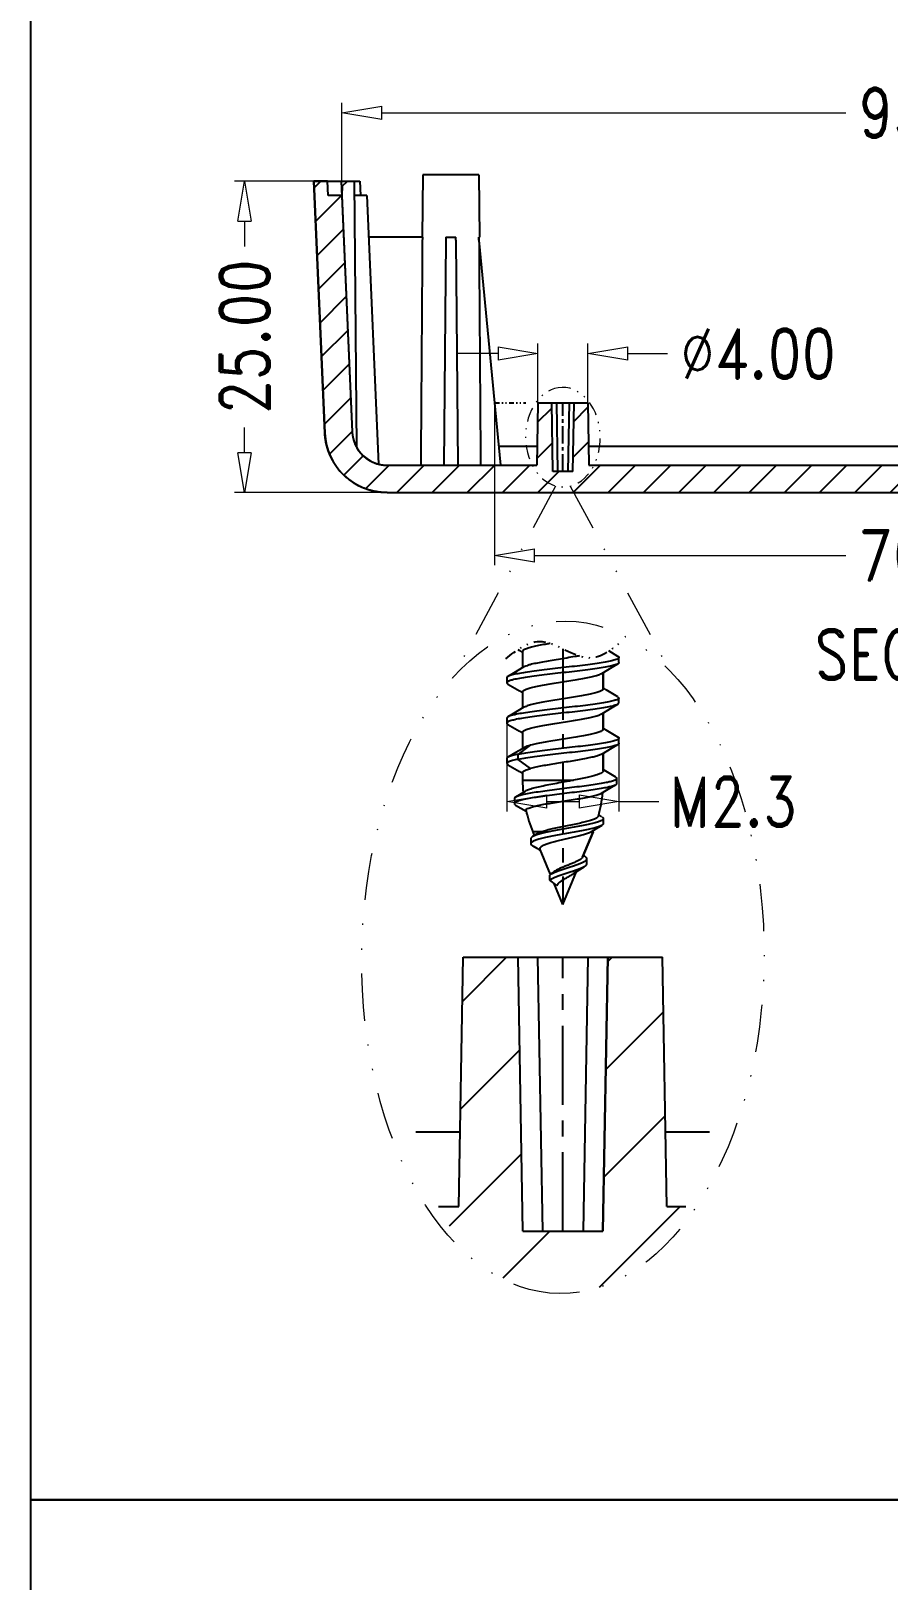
# Model space of a CAD drawing. Header units: millimetres. Extents: x 780 to 1231, y 190 to 834.
# Drawn here: x 780.3 to 849.1, y 505.5 to 629.8 of the extents above; entities that cross this region are included whole.
import ezdxf
from ezdxf.enums import TextEntityAlignment as Align

# ---------------------------------------------------------------- set-up
doc = ezdxf.new("R2010")
doc.units = ezdxf.units.MM
doc.linetypes.add('CENTER', pattern=[50.8, 31.75, -6.35, 6.35, -6.35])
doc.linetypes.add('DIVIDE', pattern=[31.75, 12.7, -6.35, 0, -6.35, 0, -6.35])
doc.layers.add('dim', color=3, linetype='Continuous', lineweight=9)
doc.layers.add('hatch', color=56, linetype='Continuous', lineweight=9)
doc.styles.add('LongTou', font='romand.shx', dxfattribs={"width": 0.8, "bigfont": 'whgdtxt.shx'})
doc.dimstyles.new('YanXiu', dxfattribs={"dimtxt": 2.5, "dimasz": 2.2, "dimexe": 1, "dimexo": 0, "dimgap": 0.66, "dimtad": 0, "dimzin": 1, "dimdsep": 46, "dimtxsty": 'LongTou', "dimblk": 'CLOSEDBLANK', "dimcen": 0, "dimclrd": 256, "dimclre": 131, "dimclrt": 42, "dimazin": 0, "dimtfac": 1, "dimtofl": 0, "dimtmove": 0, "dimatfit": 3, "dimldrblk": 'CLOSEDBLANK', "dimfxl": 1, "dimlwd": 5, "dimlwe": 5, "dimarcsym": 0})

# ---------------------------------------------------------------- blocks, each defined once
blk = doc.blocks.new('_ClosedBlank')
at = {"color": 0, "linetype": 'ByBlock', "lineweight": -2}
for p, q in [((-1, 0.167), (0, 0)), ((-1, 0.167), (-1, -0.167)), ((0, 0), (-1, -0.167))]:
    blk.add_line(p, q, dxfattribs=at)
blk = doc.blocks.new('*D362')
at = {"layer": 'Defpoints', "color": 0}
for p in [(-307.93, -276.65), (-313.49, -301.65), (-302.05, -301.65)]:
    blk.add_point(p, dxfattribs=at)
at = {"layer": 'dim', "color": 131, "lineweight": 5}
for p, q in [((-307.93, -276.65), (-314.29, -276.65)), ((-302.05, -301.65), (-314.29, -301.65))]:
    blk.add_line(p, q, dxfattribs=at)
at = {"layer": 'dim', "lineweight": 5}
for p, q in [((-313.49, -279.85), (-313.49, -281.88)), ((-313.49, -298.45), (-313.49, -296.43))]:
    blk.add_line(p, q, dxfattribs=at)
at = {"layer": 'dim', "lineweight": 5, "xscale": 3.2, "yscale": 3.2, "zscale": 3.2}
for p, rotation in [((-313.49, -276.65), 90), ((-313.49, -301.65), 270)]:
    blk.add_blockref('_ClosedBlank', p, dxfattribs=dict(at, rotation=rotation))
at = {"layer": 'dim', "color": 42, "insert": (-313.49, -289.15), "char_height": 4, "attachment_point": 5, "rotation": 90, "style": 'LongTou'}
blk.add_mtext('25.00', dxfattribs=at)
blk = doc.blocks.new('*D26')
at = {"layer": 'Defpoints', "color": 0}
for p in [(-4.5, 19), (4.5, 17.38), (4.5, 12.5)]:
    blk.add_point(p, dxfattribs=at)
at = {"layer": 'dim', "color": 131, "lineweight": 5}
for p, q in [((-4.5, 19), (-4.5, 11.7)), ((4.5, 17.38), (4.5, 11.7))]:
    blk.add_line(p, q, dxfattribs=at)
at = {"layer": 'dim', "lineweight": 5}
for p, q in [((-1.3, 12.5), (1.3, 12.5)), ((4.5, 12.5), (7.7, 12.5))]:
    blk.add_line(p, q, dxfattribs=at)
at = {"layer": 'dim', "lineweight": 5, "xscale": 3.2, "yscale": 3.2, "zscale": 3.2, "rotation": 180}
blk.add_blockref('_ClosedBlank', (-4.5, 12.5), dxfattribs=at)
at = {"layer": 'dim', "lineweight": 5, "xscale": 3.2, "yscale": 3.2, "zscale": 3.2}
blk.add_blockref('_ClosedBlank', (4.5, 12.5), dxfattribs=at)
at = {"layer": 'dim', "color": 42, "insert": (13.68, 12.5), "char_height": 4, "attachment_point": 5, "style": 'LongTou'}
blk.add_mtext('M2.3', dxfattribs=at)
blk = doc.blocks.new('*u1')
at = {"color": 7, "linetype": 'Continuous'}
for p, q in [((-1.003, 5.684), (-0.966, 5.662)), ((-0.966, 5.662), (-0.9, 5.622)), ((-0.9, 5.642), (-0.9, 5.278)), ((1.226, 5.534), (1.024, 5.654)), ((1.25, 5.394), (1.25, 5.506)), ((-1.25, 5.056), (-1.25, 4.944)), ((-1.226, 4.916), (-0.966, 4.762)), ((0.9, 5.172), (0.9, 4.808)), ((0.9, 4.808), (0.9, 5.172)), ((-0.966, 4.762), (-0.9, 4.722)), ((-0.9, 4.742), (-0.9, 4.378)), ((0.968, 4.787), (0.9, 4.828)), ((1.226, 4.634), (0.968, 4.787)), ((1.226, 4.634), (1.25, 4.606)), ((1.25, 4.494), (1.226, 4.466)), ((1.25, 4.494), (1.25, 4.606)), ((-1.25, 4.156), (-1.25, 4.044)), ((0.9, 4.272), (0.9, 3.908)), ((0.9, 3.908), (0.9, 4.272)), ((-1.226, 4.016), (-0.966, 3.862)), ((-0.966, 3.862), (-0.9, 3.822)), ((-0.9, 3.842), (-0.9, 3.477)), ((0.968, 3.887), (0.9, 3.928)), ((1.226, 3.734), (0.968, 3.887)), ((-1, 3.348), (-0.72, 3.55)), ((1.25, 3.594), (1.25, 3.706)), ((-1.249, 3.257), (-1.249, 3.144)), ((-1.225, 3.116), (-0.965, 2.963)), ((-1, 3.236), (-1, 3.348)), ((-0.72, 3.034), (-1, 3.236)), ((0.9, 3.372), (0.9, 2.98)), ((0.9, 2.98), (0.9, 3.372)), ((-0.965, 2.963), (-0.9, 2.924)), ((-0.9, 2.942), (-0.9, 2.77)), ((-0.9, 2.77), (0.237, 2.77)), ((0.918, 2.992), (0.9, 3.003)), ((1.177, 2.838), (0.918, 2.992)), ((1.201, 2.697), (1.201, 2.809)), ((-0.844, 2.522), (-1.056, 2.394)), ((-1.082, 2.363), (-1.082, 2.25)), ((-1.054, 2.218), (-0.819, 2.079)), ((0.871, 1.952), (0.798, 1.998)), ((0.902, 1.803), (0.902, 1.916)), ((-0.716, 1.468), (-0.716, 1.356)), ((-0.47, 1.621), (-0.672, 1.621)), ((-0.672, 1.621), (-0.638, 1.54)), ((0.672, 1.621), (0.438, 1.058)), ((0.438, 1.058), (0.672, 1.621)), ((0.626, 1.621), (0.653, 1.636)), ((0.672, 1.621), (0.626, 1.621)), ((-0.674, 1.306), (-0.585, 1.253)), ((-0.585, 1.253), (-0.497, 1.199)), ((-0.276, 0.667), (-0.507, 1.225)), ((0.488, 1.078), (0.456, 1.1)), ((0, 0), (0.304, 0.735)), ((0.53, 0.91), (0.53, 1.022)), ((-0.293, 0.544), (-0.293, 0.656)), ((-0.135, 0.425), (-0.293, 0.544)), ((0, 0), (-0.195, 0.47))]:
    blk.add_line(p, q, dxfattribs=at)
at = {"color": 1, "linetype": 'CENTER', "ltscale": 0.05}
blk.add_line((0, 5.702), (0, 0), dxfattribs=at)
at = {"color": 7, "linetype": 'Continuous'}
for points in [[(-0.868, 5.297), (-1.102, 5.158), (-1.226, 5.084)], [(0.868, 5.153), (1.1, 5.291), (1.226, 5.366)], [(-0.868, 4.397), (-1.102, 4.258), (-1.226, 4.184)], [(0.868, 4.253), (1.1, 4.391), (1.226, 4.466)], [(-0.867, 3.497), (-1.101, 3.358), (-1.225, 3.285)], [(0.868, 3.353), (1.1, 3.491), (1.226, 3.566)], [(0.86, 2.481), (1.049, 2.593), (1.176, 2.668)], [(0.653, 1.636), (0.783, 1.713), (0.868, 1.764)], [(-0.588, 1.571), (-0.628, 1.546), (-0.68, 1.513)], [(-0.209, 0.722), (-0.226, 0.708), (-0.281, 0.665)], [(0.239, 0.691), (0.271, 0.713), (0.377, 0.782), (0.474, 0.843)]]:
    blk.add_lwpolyline(points, dxfattribs=at)
for centre, radius, start, end in [((2.1, 2.77), 3, 180, 185.2251), ((-2.1, 2.77), 3, 344.5226, 354.788), ((-2.1, 2.77), 3, 344.5226, 354.7797), ((2.1, 2.77), 3, 192.9989, 202.5), ((2.1, 2.77), 3, 192.9989, 202.5), ((-2.1, 2.77), 3, 337.5, 338.1966), ((-0.105, 0.393), 0.323, 122.9173, 125.5595)]:
    blk.add_arc(centre, radius, start, end, dxfattribs=at)
at = {"color": 2, "linetype": 'DIVIDE', "ltscale": 0.0212}
blk.add_spline([(-1.274, 5.482), (-0.529, 5.866), (0.599, 5.504), (1.345, 5.888)], degree=3, dxfattribs=at)
at = {"color": 7, "linetype": 'Continuous'}
for points, knots in [([(-0.281, 5.821), (-0.306, 5.817), (-0.382, 5.804), (-0.502, 5.782), (-0.635, 5.755), (-0.743, 5.729), (-0.825, 5.702), (-0.877, 5.678), (-0.9, 5.653), (-0.9, 5.642)], [1.0311842, 1.0311842, 1.0311842, 1.0311842, 1.1065827, 1.2618839, 1.3984426, 1.511498, 1.5974706, 1.6547391, 1.6872756, 1.6872756, 1.6872756, 1.6872756]), ([(0.367, 5.543), (0.335, 5.538), (0.241, 5.522), (0.085, 5.497), (-0.1, 5.467), (-0.28, 5.438), (-0.448, 5.409), (-0.597, 5.38), (-0.721, 5.352), (-0.808, 5.324), (-0.854, 5.306), (-0.868, 5.297)], [0.568929, 0.568929, 0.568929, 0.568929, 0.666635, 0.85484, 1.043739, 1.22814, 1.40167, 1.555991, 1.683809, 1.781723, 1.830648, 1.830648, 1.830648, 1.830648])]:
    blk.add_open_spline(points, degree=3, knots=knots, dxfattribs=at)
for points, start_tangent, end_tangent in [([(1.227, 5.537), (1.246, 5.518), (1.247, 5.507)], (0.8913, -0.453415), (-0.080571, -0.996749)), ([(1.228, 5.363), (1.189, 5.349), (1.088, 5.32), (0.945, 5.292), (0.764, 5.263), (0.554, 5.234), (0.321, 5.206), (0.075, 5.177), (-0.173, 5.149), (-0.415, 5.12), (-0.64, 5.092), (-0.84, 5.063), (-1.007, 5.035), (-1.134, 5.006), (-1.215, 4.978), (-1.249, 4.949), (-1.249, 4.944)], (-0.84126, -0.540631), (0.199754, -0.979846)), ([(1.247, 5.507), (1.242, 5.49), (1.189, 5.461), (1.088, 5.433), (0.945, 5.404), (0.764, 5.376), (0.554, 5.347), (0.321, 5.318), (0.075, 5.29), (-0.173, 5.261), (-0.415, 5.233), (-0.64, 5.204), (-0.84, 5.176), (-1.007, 5.147), (-1.134, 5.119), (-1.215, 5.09), (-1.226, 5.085)], (-0.080571, -0.996749), (-0.884126, -0.467249)), ([(1.247, 5.394), (1.242, 5.377), (1.228, 5.363)], (-0.080571, -0.996749), (-0.84126, -0.540631)), ([(-1.226, 5.085), (-1.249, 5.061), (-1.249, 5.056)], (-0.884126, -0.467249), (0.199754, -0.979846)), ([(-1.249, 4.944), (-1.233, 4.92), (-1.227, 4.915)], (0.199754, -0.979846), (0.792451, -0.609935)), ([(-0.9, 4.742), (-0.881, 4.771), (-0.823, 4.801), (-0.73, 4.831), (-0.606, 4.861), (-0.455, 4.891), (-0.284, 4.921), (-0.102, 4.95), (0.085, 4.98), (0.271, 5.01), (0.445, 5.041), (0.596, 5.07), (0.723, 5.1), (0.82, 5.131), (0.868, 5.153)], (0, 1), (0.844002, 0.536341)), ([(1.25, 4.606), (1.25, 4.605), (1.222, 4.576), (1.146, 4.548), (1.025, 4.519), (0.863, 4.49), (0.667, 4.462), (0.445, 4.433), (0.204, 4.405), (-0.044, 4.376), (-0.29, 4.348), (-0.525, 4.319), (-0.739, 4.291), (-0.924, 4.262), (-1.073, 4.233), (-1.179, 4.205), (-1.228, 4.186)], (0.095189, -0.995459), (-0.798437, -0.602078)), ([(0.9, 4.808), (0.881, 4.779), (0.823, 4.749), (0.73, 4.719), (0.606, 4.689), (0.454, 4.659), (0.283, 4.629), (0.101, 4.599), (-0.085, 4.57), (-0.271, 4.539), (-0.445, 4.509), (-0.597, 4.479), (-0.723, 4.45), (-0.82, 4.419), (-0.868, 4.397)], (0, -1), (-0.844036, -0.536286)), ([(1.226, 4.466), (1.222, 4.464), (1.146, 4.435), (1.025, 4.406), (0.863, 4.378), (0.667, 4.349), (0.445, 4.321), (0.204, 4.292), (-0.044, 4.264), (-0.29, 4.235), (-0.525, 4.207), (-0.739, 4.178), (-0.924, 4.15), (-1.073, 4.121), (-1.179, 4.092), (-1.238, 4.064), (-1.248, 4.043)], (-0.853014, -0.521887), (-0.178539, -0.983933)), ([(-1.228, 4.186), (-1.238, 4.176), (-1.248, 4.156)], (-0.798437, -0.602078), (-0.178539, -0.983933)), ([(-0.9, 3.842), (-0.88, 3.872), (-0.82, 3.902), (-0.723, 3.933), (-0.597, 3.963), (-0.445, 3.993), (-0.271, 4.023), (-0.085, 4.053), (0.101, 4.083), (0.283, 4.113), (0.454, 4.142), (0.606, 4.172), (0.73, 4.202), (0.823, 4.232), (0.868, 4.253)], (0, 1), (0.845211, 0.534432)), ([(-1.248, 4.043), (-1.248, 4.035), (-1.227, 4.014)], (-0.178539, -0.983933), (0.897965, -0.440066)), ([(0.9, 3.908), (0.881, 3.879), (0.823, 3.849), (0.731, 3.819), (0.609, 3.79), (0.458, 3.76), (0.285, 3.73), (0.101, 3.699), (-0.084, 3.67), (-0.268, 3.64), (-0.442, 3.61), (-0.595, 3.58), (-0.72, 3.55)], (0, -1), (-0.966561, -0.256437)), ([(1.247, 3.706), (1.243, 3.691), (1.192, 3.662), (1.094, 3.634), (0.953, 3.605), (0.773, 3.577), (0.564, 3.548), (0.332, 3.52), (0.086, 3.491), (-0.162, 3.463), (-0.404, 3.434), (-0.631, 3.406), (-0.832, 3.377), (-1, 3.348)], (-0.034951, -0.999389), (-0.98224, -0.187629)), ([(1.228, 3.563), (1.192, 3.55), (1.094, 3.521), (0.953, 3.493), (0.773, 3.464), (0.564, 3.436), (0.332, 3.407), (0.086, 3.379), (-0.162, 3.35), (-0.404, 3.322), (-0.631, 3.293), (-0.832, 3.264), (-1, 3.236)], (-0.859523, -0.511096), (-0.98224, -0.187629)), ([(-0.72, 3.55), (-0.797, 3.527), (-0.854, 3.504), (-0.867, 3.497)], (-0.966561, -0.256437), (-0.865166, -0.501486)), ([(1.228, 3.737), (1.245, 3.72), (1.247, 3.706)], (0.881473, -0.472234), (-0.034951, -0.999389)), ([(1.247, 3.594), (1.243, 3.579), (1.228, 3.563)], (-0.034951, -0.999389), (-0.859523, -0.511096)), ([(-1.225, 3.286), (-1.247, 3.264), (-1.247, 3.257)], (-0.896045, -0.443963), (0.184203, -0.982888)), ([(-1, 3.236), (-1.127, 3.208), (-1.21, 3.18), (-1.247, 3.152), (-1.247, 3.145)], (-0.98224, -0.187629), (0.184203, -0.982888)), ([(-1.247, 3.145), (-1.236, 3.124), (-1.226, 3.115)], (0.184203, -0.982888), (0.800965, -0.598711)), ([(-1, 3.348), (-1.127, 3.32), (-1.21, 3.292), (-1.225, 3.286)], (-0.98224, -0.187629), (-0.896045, -0.443963)), ([(0.868, 3.353), (0.834, 3.337), (0.755, 3.309), (0.647, 3.282), (0.516, 3.254), (0.365, 3.227), (0.201, 3.199), (0.03, 3.171), (-0.142, 3.144), (-0.309, 3.116), (-0.465, 3.089), (-0.604, 3.061), (-0.72, 3.034)], (-0.850579, -0.525847), (-0.966561, -0.256437)), ([(1.199, 2.81), (1.188, 2.788), (1.131, 2.76), (1.032, 2.732), (0.894, 2.704), (0.723, 2.676), (0.527, 2.648), (0.313, 2.62), (0.089, 2.592), (-0.135, 2.564), (-0.351, 2.536), (-0.55, 2.508), (-0.726, 2.48), (-0.872, 2.452), (-0.982, 2.424), (-1.052, 2.396), (-1.056, 2.394)], (-0.179769, -0.983709), (-0.872861, -0.487969)), ([(-0.9, 2.942), (-0.9, 2.944), (-0.878, 2.974), (-0.817, 3.004), (-0.72, 3.034)], (-0.057492, 0.998346), (0.966561, 0.256437)), ([(0.237, 2.77), (0.052, 2.735), (-0.135, 2.701), (-0.315, 2.667), (-0.482, 2.633), (-0.627, 2.599), (-0.744, 2.565), (-0.828, 2.531), (-0.845, 2.523)], (-0.982642, -0.185511), (-0.878056, -0.478558)), ([(0.9, 2.98), (0.885, 2.95), (0.838, 2.92), (0.762, 2.89), (0.662, 2.861), (0.538, 2.831), (0.394, 2.8), (0.237, 2.77)], (0, -1), (-0.982642, -0.185511)), ([(1.177, 2.839), (1.199, 2.816), (1.199, 2.81)], (0.891074, -0.453859), (-0.179769, -0.983709)), ([(1.177, 2.666), (1.131, 2.648), (1.032, 2.62), (0.894, 2.592), (0.723, 2.564), (0.527, 2.536), (0.313, 2.508), (0.089, 2.48), (-0.135, 2.452), (-0.351, 2.424), (-0.55, 2.396), (-0.726, 2.368), (-0.872, 2.34), (-0.982, 2.312), (-1.052, 2.284), (-1.082, 2.256), (-1.081, 2.25)], (-0.813108, -0.582113), (0.152597, -0.988289)), ([(-0.823, 2.095), (-0.811, 2.122), (-0.762, 2.151), (-0.678, 2.178), (-0.565, 2.206), (-0.424, 2.234), (-0.259, 2.262), (-0.083, 2.29), (0.095, 2.318), (0.274, 2.346), (0.444, 2.374), (0.593, 2.402), (0.715, 2.43), (0.808, 2.458), (0.86, 2.481)], (-0.224932, 0.974374), (0.848753, 0.52879)), ([(1.199, 2.697), (1.188, 2.676), (1.177, 2.666)], (-0.179769, -0.983709), (-0.813108, -0.582113)), ([(-1.056, 2.394), (-1.082, 2.368), (-1.081, 2.363)], (-0.872861, -0.487969), (0.152597, -0.988289)), ([(-1.081, 2.25), (-1.069, 2.228), (-1.055, 2.216)], (0.152597, -0.988289), (0.836891, -0.54737)), ([(0.868, 1.763), (0.864, 1.761), (0.793, 1.732), (0.69, 1.702), (0.561, 1.672), (0.412, 1.642), (0.249, 1.613), (0.081, 1.583), (-0.086, 1.553), (-0.244, 1.524), (-0.387, 1.494), (-0.509, 1.464), (-0.605, 1.435), (-0.672, 1.405), (-0.709, 1.375), (-0.715, 1.356)], (-0.890677, -0.454637), (-0.057699, -0.998334)), ([(0.9, 1.916), (0.898, 1.903), (0.864, 1.874), (0.793, 1.844), (0.69, 1.814), (0.561, 1.785), (0.412, 1.755), (0.249, 1.725), (0.081, 1.696), (-0.086, 1.666), (-0.244, 1.636), (-0.387, 1.606), (-0.509, 1.577), (-0.605, 1.547), (-0.636, 1.535)], (0.056032, -0.998429), (-0.917867, -0.396889)), ([(0.791, 1.969), (0.765, 1.937), (0.704, 1.904), (0.612, 1.872), (0.497, 1.841), (0.362, 1.809), (0.212, 1.777), (0.058, 1.746), (-0.093, 1.715), (-0.236, 1.684), (-0.363, 1.653), (-0.47, 1.621)], (-0.266858, -0.963736), (-0.950445, -0.310893)), ([(0.9, 1.803), (0.898, 1.791), (0.868, 1.763)], (0.056032, -0.998429), (-0.890677, -0.454637)), ([(0.872, 1.954), (0.895, 1.933), (0.9, 1.916)], (0.881666, -0.471873), (0.056032, -0.998429)), ([(-0.68, 1.513), (-0.709, 1.488), (-0.715, 1.468)], (-0.872058, -0.489403), (-0.057699, -0.998334)), ([(-0.636, 1.535), (-0.672, 1.517), (-0.68, 1.513)], (-0.917867, -0.396889), (-0.872058, -0.489403)), ([(-0.47, 1.621), (-0.557, 1.588), (-0.589, 1.571)], (-0.950445, -0.310893), (-0.842045, -0.539408)), ([(-0.507, 1.225), (-0.508, 1.256), (-0.483, 1.287), (-0.433, 1.319), (-0.36, 1.35), (-0.266, 1.38), (-0.156, 1.411), (-0.035, 1.441), (0.093, 1.472), (0.223, 1.502), (0.347, 1.532), (0.458, 1.562), (0.552, 1.592), (0.626, 1.621)], (-0.382683, 0.92388), (0.902047, 0.431637)), ([(-0.715, 1.356), (-0.714, 1.345), (-0.689, 1.316), (-0.674, 1.306)], (-0.057699, -0.998334), (0.856172, -0.516692)), ([(0.438, 1.058), (0.413, 1.024), (0.366, 0.991), (0.303, 0.957), (0.225, 0.923), (0.138, 0.888), (0.049, 0.852), (-0.036, 0.817), (-0.114, 0.781), (-0.178, 0.744), (-0.209, 0.722)], (-0.382683, -0.92388), (-0.769596, -0.638531)), ([(0.488, 1.078), (0.497, 1.072), (0.525, 1.042), (0.53, 1.022)], (0.836048, -0.548657), (0.02943, -0.999567)), ([(0.474, 0.843), (0.471, 0.841), (0.413, 0.811), (0.34, 0.781), (0.256, 0.752), (0.165, 0.722), (0.072, 0.692), (-0.019, 0.663), (-0.104, 0.633), (-0.18, 0.603), (-0.243, 0.573), (-0.293, 0.544)], (-0.853207, -0.521572), (-0.813171, -0.582024)), ([(0.53, 1.022), (0.529, 1.013), (0.51, 0.983), (0.471, 0.953), (0.413, 0.923), (0.34, 0.894), (0.256, 0.864), (0.165, 0.834), (0.072, 0.805), (-0.019, 0.775), (-0.104, 0.745), (-0.18, 0.716), (-0.243, 0.686)], (0.02943, -0.999567), (-0.886167, -0.463367)), ([(-0.135, 0.425), (-0.106, 0.466), (-0.061, 0.508), (-0.002, 0.548), (0.063, 0.587), (0.132, 0.626), (0.198, 0.665), (0.239, 0.691)], (0.427001, 0.904251), (0.822409, 0.568897)), ([(0.53, 0.91), (0.529, 0.9), (0.51, 0.87), (0.474, 0.843)], (0.02943, -0.999567), (-0.853207, -0.521572)), ([(-0.243, 0.686), (-0.28, 0.665)], (-0.886167, -0.463367), (-0.839137, -0.54392))]:
    blk.add_spline(points, degree=3, dxfattribs=dict(at, start_tangent=start_tangent, end_tangent=end_tangent))
blk = doc.blocks.new('*D349')
at = {"layer": 'Defpoints', "color": 0}
for p in [(-210.18, -271.15), (-305.68, -277.8), (-210.18, -277.8)]:
    blk.add_point(p, dxfattribs=at)
at = {"layer": 'dim', "color": 131, "lineweight": 5}
for p, q in [((-305.68, -277.8), (-305.68, -270.35)), ((-210.18, -277.8), (-210.18, -270.35))]:
    blk.add_line(p, q, dxfattribs=at)
at = {"layer": 'dim', "lineweight": 5}
for p, q in [((-302.48, -271.15), (-265.21, -271.15)), ((-213.38, -271.15), (-250.65, -271.15))]:
    blk.add_line(p, q, dxfattribs=at)
at = {"layer": 'dim', "lineweight": 5, "xscale": 3.2, "yscale": 3.2, "zscale": 3.2, "rotation": 180}
blk.add_blockref('_ClosedBlank', (-305.68, -271.15), dxfattribs=at)
at = {"layer": 'dim', "lineweight": 5, "xscale": 3.2, "yscale": 3.2, "zscale": 3.2}
blk.add_blockref('_ClosedBlank', (-210.18, -271.15), dxfattribs=at)
at = {"layer": 'dim', "color": 42, "insert": (-257.93, -271.15), "char_height": 4, "attachment_point": 5, "style": 'LongTou'}
blk.add_mtext('95.50', dxfattribs=at)
blk = doc.blocks.new('*D347')
at = {"layer": 'Defpoints', "color": 0}
for p in [(-285.93, -290.49), (-289.93, -294.45), (-285.93, -294.45)]:
    blk.add_point(p, dxfattribs=at)
at = {"layer": 'dim', "color": 131, "lineweight": 5}
for p, q in [((-289.93, -294.45), (-289.93, -289.69)), ((-285.93, -294.45), (-285.93, -289.69))]:
    blk.add_line(p, q, dxfattribs=at)
at = {"layer": 'dim', "lineweight": 5}
for p, q in [((-293.13, -290.49), (-296.33, -290.49)), ((-282.73, -290.49), (-279.53, -290.49))]:
    blk.add_line(p, q, dxfattribs=at)
at = {"layer": 'dim', "lineweight": 5, "xscale": 3.2, "yscale": 3.2, "zscale": 3.2}
blk.add_blockref('_ClosedBlank', (-289.93, -290.49), dxfattribs=at)
at = {"layer": 'dim', "lineweight": 5, "xscale": 3.2, "yscale": 3.2, "zscale": 3.2, "rotation": 180}
blk.add_blockref('_ClosedBlank', (-285.93, -290.49), dxfattribs=at)
at = {"layer": 'dim', "color": 42, "insert": (-272.25, -290.49), "char_height": 4, "attachment_point": 5, "style": 'LongTou'}
blk.add_mtext('%%c4.00', dxfattribs=at)
blk = doc.blocks.new('*D346')
at = {"layer": 'Defpoints', "color": 0}
for p in [(-293.41, -294.45), (-222.45, -294.45), (-222.45, -306.69)]:
    blk.add_point(p, dxfattribs=at)
at = {"layer": 'dim', "color": 131, "lineweight": 5}
for p, q in [((-293.41, -294.45), (-293.41, -307.49)), ((-222.45, -294.45), (-222.45, -307.49))]:
    blk.add_line(p, q, dxfattribs=at)
at = {"layer": 'dim', "lineweight": 5}
for p, q in [((-290.21, -306.69), (-265.21, -306.69)), ((-225.65, -306.69), (-250.65, -306.69))]:
    blk.add_line(p, q, dxfattribs=at)
at = {"layer": 'dim', "lineweight": 5, "xscale": 3.2, "yscale": 3.2, "zscale": 3.2, "rotation": 180}
blk.add_blockref('_ClosedBlank', (-293.41, -306.69), dxfattribs=at)
at = {"layer": 'dim', "lineweight": 5, "xscale": 3.2, "yscale": 3.2, "zscale": 3.2}
blk.add_blockref('_ClosedBlank', (-222.45, -306.69), dxfattribs=at)
at = {"layer": 'dim', "color": 42, "insert": (-257.93, -306.69), "char_height": 4, "attachment_point": 5, "style": 'LongTou'}
blk.add_mtext('70.96', dxfattribs=at)
blk = doc.blocks.new('u57')
at = {"color": 7}
for p, q in [((-8.349, -20), (-8, 0)), ((-8.349, -20), (-8, 0)), ((-8, 0), (8, 0)), ((-8, 0), (-3.6, 0)), ((-3.216, -22), (-3.6, 0)), ((-3.216, -22), (-3.6, 0)), ((-1.616, -22), (-2, 0)), ((2, 0), (1.616, -22)), ((3.6, 0), (3.216, -22)), ((3.216, -22), (3.6, 0)), ((3.6, 0), (8, 0)), ((8.349, -20), (8, 0)), ((8.349, -20), (8, 0)), ((-11.808, -14), (-8.244, -14)), ((8.244, -14), (11.768, -14)), ((-9.982, -20), (-8.349, -20)), ((-9.982, -20), (-8.349, -20)), ((8.349, -20), (9.862, -20)), ((8.349, -20), (9.862, -20)), ((-3.216, -22), (3.216, -22)), ((-3.216, -22), (3.216, -22))]:
    blk.add_line(p, q, dxfattribs=at)
at = {"color": 5}
for p, q in [((-8.062, -3.544), (-4.518, 0)), ((3.593, -0.374), (3.967, 0)), ((3.443, -9.01), (8.076, -4.376)), ((-8.213, -12.18), (-3.47, -7.437)), ((3.292, -17.646), (8.222, -12.716)), ((-9.094, -21.547), (-3.325, -15.777)), ((2.95, -26.473), (9.423, -20)), ((-4.789, -25.726), (-1.062, -22))]:
    blk.add_line(p, q, dxfattribs=at)
at = {"color": 1, "linetype": 'CENTER', "ltscale": 0.2}
blk.add_line((0, -22), (0, 0), dxfattribs=at)
at = {"layer": 'hatch', "color": 4, "linetype": 'DIVIDE', "ltscale": 0.3}
for p, q in [((-0.59, 37.837), (-8.878, 22.413)), ((0.59, 37.837), (8.523, 23.072))]:
    blk.add_line(p, q, dxfattribs=at)
blk.add_ellipse((0, 0), major_axis=(-0.243, -26.998), ratio=0.5983533, dxfattribs=at)
at = {"xscale": 3.600000000000989, "yscale": 3.600000000001046, "zscale": 3.600000000001041}
blk.add_blockref('*u1', (0, 4.243), dxfattribs=at)
at = {"layer": 'dim'}
dim = blk.add_linear_dim(base=(4.5, 12.504), p1=(-4.5, 19.003), p2=(4.5, 17.383), text='M2.3', dimstyle='YanXiu', override={"dimtxt": 4, "dimasz": 3.2, "dimexe": 0.7996, "dimgap": 0.7996}, dxfattribs=at)
dim.commit()
dim.dimension.update_dxf_attribs({"geometry": '*D26', "text_midpoint": (13.681, 12.504)})
blk = doc.blocks.new('*u464')
h = blk.add_hatch()
h.set_pattern_fill('1', color=5, scale=2, angle=45, style=0, pattern_type=0)
h.set_pattern_definition([(45, (-833.6006, -57.748), (-1.4142136, 1.4142136), [])])
edge = h.paths.add_edge_path()
edge.add_line((-152.453, 83.07), (-152.453, 80.87))
edge.add_line((-196.575, 80.87), (-152.453, 80.87))
edge.add_spline(control_points=[(-196.575, 80.87), (-199.403, 80.87), (-201.446, 82.826), (-201.57, 85.652)], knot_values=[0, 0, 0, 0, 1, 1, 1, 1], weights=[1, 0.8149093, 0.8149093, 1], degree=3, periodic=0)
edge.add_line((-201.57, 85.652), (-202.453, 105.87))
edge.add_line((-201.351, 105.87), (-202.453, 105.87))
edge.add_line((-201.29, 104.72), (-201.351, 105.87))
edge.add_line((-200.2, 104.72), (-201.29, 104.72))
edge.add_line((-200.2, 104.72), (-199.372, 85.748))
edge.add_spline(control_points=[(-199.372, 85.748), (-199.303, 84.165), (-198.159, 83.07), (-196.575, 83.07)], knot_values=[0, 0, 0, 0, 1, 1, 1, 1], weights=[1, 0.8149093, 0.8149093, 1], degree=3, periodic=0)
edge.add_line((-196.575, 83.07), (-184.54, 83.07))
edge.add_line((-184.453, 88.07), (-184.54, 83.07))
edge.add_line((-184.453, 88.07), (-183.353, 88.07))
edge.add_line((-183.257, 82.57), (-183.353, 88.07))
edge.add_line((-181.649, 82.57), (-183.257, 82.57))
edge.add_line((-181.649, 82.57), (-181.553, 88.07))
edge.add_line((-181.553, 88.07), (-180.453, 88.07))
edge.add_line((-180.453, 88.07), (-180.365, 83.07))
edge.add_line((-180.365, 83.07), (-152.453, 83.07))
edge = h.paths.add_edge_path()
edge.add_line((-152.453, 83.07), (-152.453, 80.87))
edge.add_line((-152.453, 83.07), (-152.453, 80.87))
edge = h.paths.add_edge_path()
edge.add_line((-152.453, 83.07), (-152.453, 80.87))
edge.add_line((-108.331, 83.07), (-152.453, 83.07))
edge.add_spline(control_points=[(-108.331, 83.07), (-106.747, 83.07), (-105.602, 84.165), (-105.533, 85.748)], knot_values=[0, 0, 0, 0, 1, 1, 1, 1], weights=[1, 0.8149093, 0.8149093, 1], degree=3, periodic=0)
edge.add_line((-104.705, 104.72), (-105.533, 85.748))
edge.add_line((-103.615, 104.72), (-104.705, 104.72))
edge.add_line((-103.615, 104.72), (-103.555, 105.87))
edge.add_line((-102.453, 105.87), (-103.555, 105.87))
edge.add_line((-102.453, 105.87), (-103.335, 85.652))
edge.add_spline(control_points=[(-108.331, 80.87), (-105.502, 80.87), (-103.459, 82.826), (-103.335, 85.652)], knot_values=[0, 0, 0, 0, 1, 1, 1, 1], weights=[1, 0.8149093, 0.8149093, 1], degree=3, periodic=0)
edge.add_line((-108.331, 80.87), (-152.453, 80.87))
at = {"color": 7}
for p, q in [((-201.57, 85.652), (-202.453, 105.87)), ((-201.351, 105.87), (-202.453, 105.87)), ((-202.453, 105.87), (-201.57, 85.652)), ((-202.453, 105.87), (-198.753, 105.87)), ((-201.29, 104.72), (-201.351, 105.87)), ((-201.29, 104.72), (-201.351, 105.87)), ((-200.253, 105.87), (-199.372, 85.748)), ((-200.174, 105.47), (-199.76, 105.87)), ((-199.013, 84.493), (-199.199, 105.87)), ((-198.753, 105.87), (-198.702, 104.72)), ((-193.703, 106.37), (-193.746, 101.37)), ((-189.203, 106.37), (-193.703, 106.37)), ((-189.203, 106.37), (-189.159, 101.37)), ((-200.2, 104.72), (-201.29, 104.72)), ((-200.2, 104.72), (-201.29, 104.72)), ((-200.174, 105.47), (-200.2, 104.72)), ((-200.2, 104.72), (-199.372, 85.748)), ((-198.198, 104.72), (-199.189, 104.72)), ((-198.198, 104.72), (-197.257, 83.154)), ((-193.711, 101.37), (-198.052, 101.37)), ((-191.855, 101.136), (-192.012, 83.07)), ((-191.853, 101.37), (-191.853, 101.136)), ((-191.853, 101.37), (-191.053, 101.37)), ((-191.053, 101.138), (-191.053, 101.37)), ((-191.051, 101.138), (-190.893, 83.07)), ((-189.194, 101.37), (-189.192, 101.136)), ((-189.194, 101.37), (-189.159, 101.37)), ((-189.192, 101.136), (-187.453, 83.07)), ((-184.453, 88.07), (-184.54, 83.07)), ((-184.453, 88.07), (-184.54, 83.07)), ((-184.453, 88.07), (-183.353, 88.07)), ((-184.453, 88.07), (-180.453, 88.07)), ((-183.257, 82.57), (-183.353, 88.07)), ((-183.257, 82.57), (-183.353, 88.07)), ((-182.857, 82.57), (-182.953, 88.07)), ((-181.953, 88.07), (-182.049, 82.57)), ((-181.649, 82.57), (-181.553, 88.07)), ((-181.649, 82.57), (-181.553, 88.07)), ((-181.553, 88.07), (-180.453, 88.07)), ((-180.453, 88.07), (-180.365, 83.07)), ((-180.453, 88.07), (-180.365, 83.07)), ((-184.514, 84.57), (-187.597, 84.57)), ((-124.514, 84.57), (-180.392, 84.57)), ((-196.575, 83.07), (-184.54, 83.07)), ((-196.575, 83.07), (-184.54, 83.07)), ((-181.649, 82.57), (-183.257, 82.57)), ((-181.649, 82.57), (-183.257, 82.57)), ((-180.365, 83.07), (-152.453, 83.07)), ((-180.365, 83.07), (-108.331, 83.07)), ((-196.575, 80.87), (-152.453, 80.87)), ((-196.575, 80.87), (-108.331, 80.87))]:
    blk.add_line(p, q, dxfattribs=at)
at = {"color": 2, "linetype": 'DIVIDE', "ltscale": 0.03}
blk.add_line((-187.934, 88.07), (-185.434, 88.07), dxfattribs=at)
at = {"color": 1, "linetype": 'CENTER', "ltscale": 0.044}
blk.add_line((-182.453, 82.57), (-182.453, 88.07), dxfattribs=at)
at = {"color": 7}
for radius in [5, 2.8]:
    blk.add_arc((-196.575, 85.87), radius, 182.5, 270, dxfattribs=at)
for points, start_tangent, end_tangent in [([(-193.841, 83.07), (-193.799, 89.155), (-193.755, 95.255), (-193.711, 101.37)], (0.0069182, 0.9999761), (0.0073169, 0.9999732)), ([(-189.193, 101.248), (-189.193, 101.292), (-189.194, 101.37)], (0.0026939, 0.9999964), (-0.0088623, 0.9999607)), ([(-189.192, 101.138), (-189.193, 101.213), (-189.193, 101.248)], (-0.0088631, 0.9999607), (0.0026939, 0.9999964)), ([(-189.192, 101.136), (-189.149, 95.099), (-189.106, 89.077), (-189.064, 83.07)], (0.0073165, -0.9999732), (0.0069182, -0.9999761)), ([(-196.575, 80.87), (-196.629, 80.87), (-196.683, 80.871), (-196.738, 80.873), (-196.793, 80.875), (-196.848, 80.878), (-196.903, 80.881), (-196.958, 80.885), (-197.014, 80.889), (-197.069, 80.895), (-197.125, 80.901), (-197.181, 80.907), (-197.237, 80.914), (-197.294, 80.922), (-197.35, 80.931), (-197.406, 80.94), (-197.463, 80.95), (-197.52, 80.96), (-197.576, 80.971), (-197.633, 80.983), (-197.69, 80.996), (-197.747, 81.009), (-197.804, 81.023), (-197.86, 81.038), (-197.917, 81.054), (-197.974, 81.07), (-198.031, 81.087), (-198.088, 81.105), (-198.144, 81.123), (-198.201, 81.142), (-198.258, 81.162), (-198.314, 81.182), (-198.37, 81.204), (-198.427, 81.226), (-198.483, 81.248), (-198.539, 81.272), (-198.594, 81.296), (-198.65, 81.321), (-198.705, 81.347), (-198.76, 81.373), (-198.815, 81.4), (-198.87, 81.428), (-198.925, 81.457), (-198.979, 81.486), (-199.033, 81.516), (-199.086, 81.547), (-199.14, 81.578), (-199.193, 81.61), (-199.245, 81.643), (-199.298, 81.677), (-199.35, 81.711), (-199.401, 81.746), (-199.453, 81.781), (-199.503, 81.818), (-199.554, 81.854), (-199.604, 81.892), (-199.653, 81.93), (-199.702, 81.969), (-199.751, 82.009), (-199.799, 82.049), (-199.847, 82.089), (-199.894, 82.131), (-199.94, 82.173), (-199.987, 82.215), (-200.032, 82.258), (-200.077, 82.302), (-200.122, 82.346), (-200.166, 82.391), (-200.209, 82.436), (-200.252, 82.482), (-200.294, 82.528), (-200.335, 82.575), (-200.376, 82.623), (-200.417, 82.67), (-200.456, 82.719), (-200.496, 82.767), (-200.534, 82.817), (-200.572, 82.866), (-200.609, 82.916), (-200.645, 82.967), (-200.681, 83.018), (-200.716, 83.069), (-200.751, 83.12), (-200.784, 83.172), (-200.817, 83.224), (-200.85, 83.277), (-200.881, 83.33), (-200.912, 83.383), (-200.942, 83.436), (-200.972, 83.49), (-201.001, 83.544), (-201.029, 83.598), (-201.056, 83.653), (-201.083, 83.707), (-201.109, 83.762), (-201.134, 83.817), (-201.158, 83.873), (-201.182, 83.928), (-201.205, 83.983), (-201.227, 84.039), (-201.249, 84.095), (-201.27, 84.151), (-201.29, 84.207), (-201.309, 84.263), (-201.328, 84.319), (-201.346, 84.375), (-201.363, 84.431), (-201.38, 84.487), (-201.395, 84.543), (-201.411, 84.6), (-201.425, 84.656), (-201.439, 84.712), (-201.452, 84.768), (-201.464, 84.824), (-201.476, 84.88), (-201.487, 84.936), (-201.497, 84.992), (-201.507, 85.048), (-201.515, 85.103), (-201.524, 85.159), (-201.531, 85.214), (-201.538, 85.27), (-201.545, 85.325), (-201.551, 85.38), (-201.556, 85.435), (-201.56, 85.489), (-201.564, 85.544), (-201.567, 85.598), (-201.57, 85.652)], (-1, 0), (-0.0436194, 0.9990482)), ([(-199.372, 85.748), (-199.37, 85.718), (-199.369, 85.687), (-199.367, 85.657), (-199.364, 85.626), (-199.361, 85.595), (-199.358, 85.565), (-199.354, 85.534), (-199.35, 85.503), (-199.346, 85.472), (-199.342, 85.441), (-199.337, 85.41), (-199.331, 85.378), (-199.325, 85.347), (-199.319, 85.316), (-199.313, 85.284), (-199.306, 85.253), (-199.298, 85.221), (-199.291, 85.19), (-199.283, 85.159), (-199.274, 85.127), (-199.265, 85.096), (-199.256, 85.064), (-199.246, 85.033), (-199.236, 85.001), (-199.226, 84.97), (-199.215, 84.939), (-199.204, 84.907), (-199.192, 84.876), (-199.18, 84.845), (-199.168, 84.814), (-199.155, 84.782), (-199.141, 84.751), (-199.128, 84.721), (-199.114, 84.69), (-199.099, 84.659), (-199.084, 84.628), (-199.069, 84.598), (-199.053, 84.568), (-199.037, 84.537), (-199.021, 84.507), (-199.004, 84.477), (-198.986, 84.448), (-198.969, 84.418), (-198.951, 84.389), (-198.932, 84.359), (-198.913, 84.33), (-198.894, 84.301), (-198.874, 84.273), (-198.854, 84.244), (-198.834, 84.216), (-198.813, 84.188), (-198.792, 84.16), (-198.77, 84.133), (-198.748, 84.105), (-198.726, 84.078), (-198.704, 84.052), (-198.681, 84.025), (-198.657, 83.999), (-198.634, 83.973), (-198.61, 83.947), (-198.586, 83.922), (-198.561, 83.897), (-198.536, 83.872), (-198.511, 83.847), (-198.485, 83.823), (-198.46, 83.8), (-198.433, 83.776), (-198.407, 83.753), (-198.38, 83.73), (-198.353, 83.708), (-198.326, 83.686), (-198.299, 83.664), (-198.271, 83.642), (-198.243, 83.621), (-198.215, 83.601), (-198.186, 83.58), (-198.158, 83.56), (-198.129, 83.541), (-198.1, 83.522), (-198.07, 83.503), (-198.041, 83.485), (-198.011, 83.467), (-197.981, 83.449), (-197.951, 83.432), (-197.921, 83.415), (-197.891, 83.399), (-197.86, 83.383), (-197.829, 83.367), (-197.799, 83.352), (-197.768, 83.337), (-197.737, 83.323), (-197.706, 83.309), (-197.674, 83.295), (-197.643, 83.282), (-197.612, 83.269), (-197.58, 83.257), (-197.549, 83.245), (-197.517, 83.233), (-197.485, 83.222), (-197.454, 83.212), (-197.422, 83.201), (-197.39, 83.192), (-197.358, 83.182), (-197.327, 83.173), (-197.295, 83.164), (-197.263, 83.156), (-197.231, 83.148), (-197.199, 83.141), (-197.167, 83.134), (-197.136, 83.127), (-197.104, 83.121), (-197.072, 83.115), (-197.04, 83.109), (-197.009, 83.104), (-196.977, 83.099), (-196.946, 83.095), (-196.914, 83.091), (-196.883, 83.087), (-196.852, 83.084), (-196.82, 83.081), (-196.789, 83.078), (-196.758, 83.076), (-196.727, 83.074), (-196.697, 83.073), (-196.666, 83.072), (-196.635, 83.071), (-196.605, 83.07), (-196.575, 83.07)], (0.0436194, -0.9990482), (1, 0))]:
    blk.add_spline(points, degree=3, dxfattribs=dict(at, start_tangent=start_tangent, end_tangent=end_tangent))
at = {"layer": 'Defpoints'}
for points in [[(-225.168, 321.999), (0, 321.999), (0, 0), (-225.168, 0)], [(0, 321.999), (225.168, 321.999), (225.168, 0), (0, 0)]]:
    blk.add_lwpolyline(points, close=True, dxfattribs=at)
at = {"layer": 'hatch', "color": 4, "linetype": 'DIVIDE', "ltscale": 0.09, "extrusion": (0, 0, -1)}
blk.add_ellipse((-182.453, 85.32), major_axis=(-0.061, 4), ratio=0.75, dxfattribs=at)
blk.add_blockref('u57', (-182.453, 43.558))
at = {"layer": 'hatch', "color": 6, "style": 'LongTou', "width": 0.8}
blk.add_text('SEC D-D', height=4, dxfattribs=at).set_placement((-152.453, 67.87), align=Align.MIDDLE)
at = {"layer": 'dim'}
for base, p1, p2, picture, middle, set_off in [((-104.7049, 111.3695), (-200.2003, 104.7201), (-104.7049, 104.7201), '*D349', (-152.4526, 111.3695), (105.4772, 382.5216)), ((-116.971, 75.836), (-187.934, 88.07), (-116.971, 88.07), '*D346', (-152.453, 75.836), (105.477, 382.522))]:
    dim = blk.add_linear_dim(base=base, p1=p1, p2=p2, dimstyle='YanXiu', override={"dimtxt": 4, "dimasz": 3.2, "dimexe": 0.7996, "dimgap": 0.7996}, dxfattribs=at)
    dim.commit()
    dim.dimension.update_dxf_attribs({"geometry": picture, "text_midpoint": middle, "insert": set_off})
dim = blk.add_linear_dim(base=(-208.013, 80.87), p1=(-202.453, 105.87), p2=(-196.575, 80.87), angle=90, dimstyle='YanXiu', override={"dimtxt": 4, "dimasz": 3.2, "dimexe": 0.7996, "dimgap": 0.7996}, dxfattribs=at)
dim.commit()
dim.dimension.update_dxf_attribs({"geometry": '*D362', "text_midpoint": (-208.013, 93.37), "insert": (105.477, 382.522)})
dim = blk.add_linear_dim(base=(-180.453, 92.03), p1=(-184.453, 88.07), p2=(-180.453, 88.07), text='%%c<>', dimstyle='YanXiu', override={"dimtxt": 4, "dimasz": 3.2, "dimexe": 0.7996, "dimgap": 0.7996}, dxfattribs=at)
dim.commit()
dim.dimension.update_dxf_attribs({"geometry": '*D347', "text_midpoint": (-166.777, 92.03), "insert": (105.477, 382.522)})

msp = doc.modelspace()

# ---------------------------------------------------------------- block references
msp.add_blockref('*u464', (1005.47, 511.89))
at = {"rotation": 180}
msp.add_blockref('*u464', (1005.47, 511.89), dxfattribs=at)

doc.saveas('drawing.dxf')
